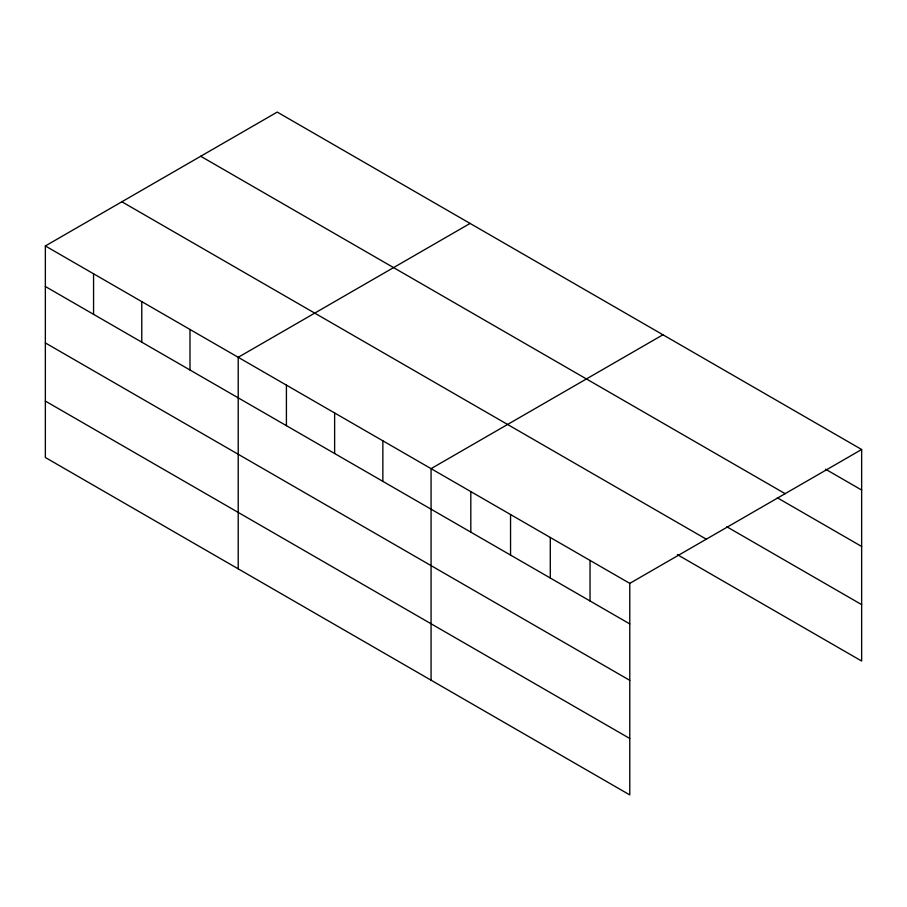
<?xml version="1.0" encoding="UTF-8"?>
<svg xmlns="http://www.w3.org/2000/svg" width="907" height="907" viewBox="0 0 907 907"><rect width="100%" height="100%" fill="white"/><g stroke="black" fill="none" stroke-linecap="round" stroke-linejoin="round"><path stroke-width="1.36" d="M45.35 245.956L629.775 583.371L629.775 794.917L45.35 457.502L45.35 245.956L277.225 112.083L861.65 449.498L861.65 661.044L677.393 554.665M470.087 223.428L238.212 357.301L238.212 568.859M662.949 334.774L431.074 468.647L431.074 680.205M629.775 583.371L861.65 449.498M825.517 469.18L861.65 490.041M200.708 156.253L785.133 493.669M777.356 497.807L861.65 546.467M726.768 526.74L861.65 604.618M121.867 201.773L706.292 539.189M45.35 286.499L629.775 623.914M45.35 342.925L629.775 680.341M45.35 401.075L629.775 738.491M590.038 560.424L590.038 600.967M550.288 537.477L550.288 578.02M510.55 514.53L510.55 555.073M470.812 491.594L470.812 532.137M382.856 440.813L382.856 481.356M334.638 412.968L334.638 453.511M286.419 385.135L286.419 425.678M189.994 329.468L189.994 370.011M141.775 301.623L141.775 342.166M93.568 273.789L93.568 314.332"/></g></svg>
